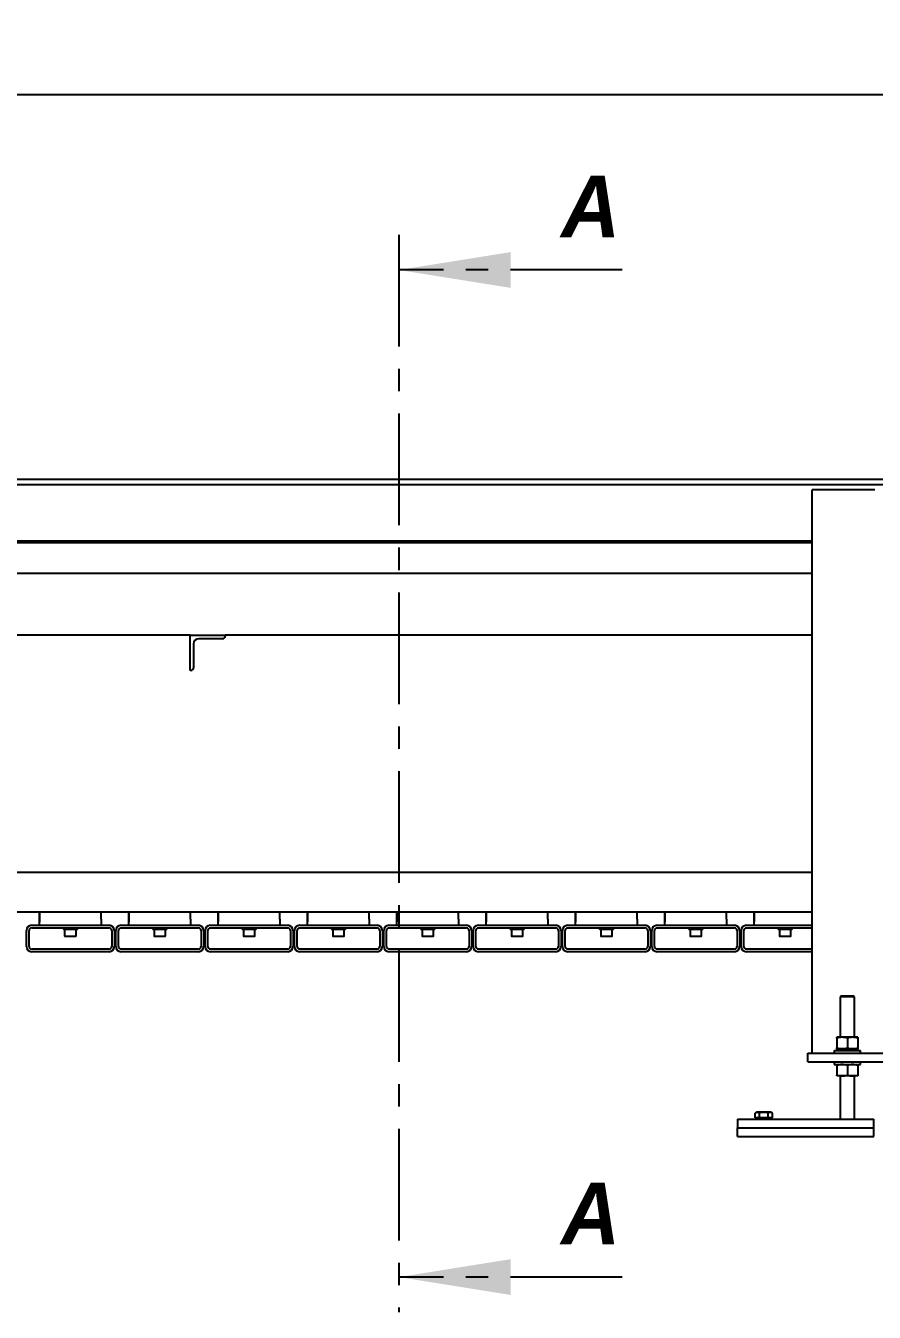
# Model space of a CAD drawing. Header units: millimetres. Extents: x 0 to 11880, y 0 to 8400.
# Drawn here: x 6708 to 7673, y 5949 to 7412 of the extents above; entities that cross this region are included whole.
import ezdxf

# ---------------------------------------------------------------- set-up
doc = ezdxf.new("R2010")
doc.units = ezdxf.units.MM
doc.header["$LTSCALE"] = 20
doc.linetypes.add('CENTER', pattern=[10.16, 6.35, -1.27, 1.27, -1.27])
doc.layers.add('ANNOTAZIONI', color=7, linetype='Continuous')
doc.layers.add('ETICHETTE_VISTA', color=156, linetype='CENTER')
doc.styles.add('SLDTEXTSTYLE0', font='arial.ttf', dxfattribs={"width": 0.948})
doc.styles.add('SLDTEXTSTYLE7', font='arialbi.ttf', dxfattribs={"width": 0.948})
doc.dimstyles.new('SLDDIMSTYLE0', dxfattribs={"dimtxt": 60, "dimasz": 66.04, "dimexe": 0, "dimexo": 0.0625, "dimgap": 15, "dimtad": 1, "dimdec": 1, "dimrnd": 1e-09, "dimzin": 12, "dimdsep": 46, "dimtxsty": 'SLDTEXTSTYLE0', "dimsah": 1, "dimcen": 0.09, "dimadec": 0, "dimazin": 3, "dimtfac": 1, "dimtofl": 0, "dimtmove": 0, "dimatfit": 3, "dimfxl": 1, "dimfrac": 2, "dimtolj": 1, "dimtzin": 12, "dimarcsym": 0})

# ---------------------------------------------------------------- blocks, each defined once
blk = doc.blocks.new('_D_2')
at = {"layer": 'ANNOTAZIONI', "transparency": 16777216}
for p, q in [((5942.8, 6614.5), (5942.8, 7353.3)), ((10827, 6648), (10827, 7353.3)), ((5942.8, 7333.3), (10827, 7333.3))]:
    blk.add_line(p, q, dxfattribs=at)
for points in [[(5942.8, 7333.3), (6008.8, 7323.2), (6008.8, 7343.5)], [(10827, 7333.3), (10760.9, 7343.5), (10760.9, 7323.2)]]:
    blk.add_solid(points, dxfattribs=at)
at = {"layer": 'ANNOTAZIONI', "transparency": 16777216, "insert": (8258.8, 7410.7), "char_height": 60, "attachment_point": 1, "style": 'SLDTEXTSTYLE0'}
blk.add_mtext('4884,2', dxfattribs=at)

msp = doc.modelspace()

# ---------------------------------------------------------------- linework, layer by layer
at = {"color": 7, "linetype": 'Continuous', "lineweight": 25}
for p, q in [((10672.78, 6895.94), (6107.78, 6895.94)), ((10672.78, 6889.94), (6107.78, 6889.94)), ((7602.78, 6243.94), (7602.78, 6883.94)), ((7605.28, 6883.94), (7602.78, 6883.94)), ((7609.27, 6883.94), (7605.28, 6883.94)), ((7611.51, 6883.94), (7609.27, 6883.94)), ((7619.48, 6883.94), (7611.51, 6883.94)), ((7666.07, 6883.94), (7619.48, 6883.94)), ((7674.05, 6883.94), (7666.07, 6883.94)), ((7602.78, 6825.94), (6187.78, 6825.94)), ((7602.78, 6823.94), (6187.78, 6823.94)), ((6715.18, 6824.93), (6803.18, 6824.93)), ((6816.78, 6824.93), (6904.78, 6824.93)), ((6918.38, 6824.93), (7006.38, 6824.93)), ((7019.98, 6824.93), (7107.98, 6824.93)), ((7121.58, 6824.93), (7209.58, 6824.93)), ((7223.18, 6824.93), (7311.18, 6824.93)), ((7324.78, 6824.93), (7412.78, 6824.93)), ((7426.38, 6824.93), (7514.38, 6824.93)), ((7527.98, 6824.93), (7602.78, 6824.93)), ((7602.78, 6788.94), (6187.78, 6788.94)), ((6895.28, 6718.94), (6187.78, 6718.94)), ((6895.28, 6678.94), (6895.28, 6718.94)), ((6895.28, 6718.94), (6935.28, 6718.94)), ((6932.28, 6714.94), (6905.28, 6714.94)), ((7602.78, 6718.94), (6935.28, 6718.94)), ((6935.28, 6718.94), (6935.28, 6717.94)), ((6899.28, 6708.94), (6899.28, 6681.94)), ((6896.28, 6678.94), (6895.28, 6678.94)), ((7602.78, 6449.16), (6187.78, 6449.16)), ((7602.78, 6404.16), (6187.78, 6404.16)), ((6724.17, 6396.15), (6724.17, 6404.16)), ((6724.17, 6396.15), (6724.17, 6393.15)), ((6724.17, 6389.15), (6724.17, 6393.15)), ((6724.17, 6393.15), (6724.18, 6393.15)), ((6724.18, 6404.16), (6724.18, 6396.15)), ((6724.18, 6389.15), (6724.18, 6396.15)), ((6794.18, 6396.15), (6794.18, 6404.16)), ((6794.18, 6396.15), (6794.18, 6389.15)), ((6825.77, 6396.15), (6825.77, 6404.16)), ((6825.77, 6396.15), (6825.77, 6393.15)), ((6825.77, 6389.15), (6825.77, 6393.15)), ((6825.77, 6393.15), (6825.78, 6393.15)), ((6825.78, 6404.16), (6825.78, 6396.15)), ((6825.78, 6389.15), (6825.78, 6396.15)), ((6895.78, 6396.15), (6895.78, 6404.16)), ((6895.78, 6396.15), (6895.78, 6389.15)), ((6927.37, 6396.15), (6927.37, 6404.16)), ((6927.37, 6396.15), (6927.37, 6393.15)), ((6927.37, 6389.15), (6927.37, 6393.15)), ((6927.37, 6393.15), (6927.38, 6393.15)), ((6927.38, 6404.16), (6927.38, 6396.15)), ((6927.38, 6389.15), (6927.38, 6396.15)), ((6997.38, 6396.15), (6997.38, 6404.16)), ((6997.38, 6396.15), (6997.38, 6389.15)), ((7028.97, 6396.15), (7028.97, 6404.16)), ((7028.97, 6396.15), (7028.97, 6393.15)), ((7028.97, 6389.15), (7028.97, 6393.15)), ((7028.97, 6393.15), (7028.98, 6393.15)), ((7028.98, 6404.16), (7028.98, 6396.15)), ((7028.98, 6389.15), (7028.98, 6396.15)), ((7098.98, 6396.15), (7098.98, 6404.16)), ((7098.98, 6396.15), (7098.98, 6389.15)), ((7130.57, 6396.15), (7130.57, 6404.16)), ((7130.57, 6396.15), (7130.57, 6393.15)), ((7130.57, 6389.15), (7130.57, 6393.15)), ((7130.57, 6393.15), (7130.58, 6393.15)), ((7130.58, 6404.16), (7130.58, 6396.15)), ((7130.58, 6389.15), (7130.58, 6396.15)), ((7200.58, 6396.15), (7200.58, 6404.16)), ((7200.58, 6396.15), (7200.58, 6389.15)), ((7232.17, 6396.15), (7232.17, 6404.16)), ((7232.17, 6396.15), (7232.17, 6393.15)), ((7232.17, 6389.15), (7232.17, 6393.15)), ((7232.17, 6393.15), (7232.18, 6393.15)), ((7232.18, 6404.16), (7232.18, 6396.15)), ((7232.18, 6389.15), (7232.18, 6396.15)), ((7302.18, 6396.15), (7302.18, 6404.16)), ((7302.18, 6396.15), (7302.18, 6389.15)), ((7333.77, 6396.15), (7333.77, 6404.16)), ((7333.77, 6396.15), (7333.77, 6393.15)), ((7333.77, 6389.15), (7333.77, 6393.15)), ((7333.77, 6393.15), (7333.78, 6393.15)), ((7333.78, 6404.16), (7333.78, 6396.15)), ((7333.78, 6389.15), (7333.78, 6396.15)), ((7403.78, 6396.15), (7403.78, 6404.16)), ((7403.78, 6396.15), (7403.78, 6389.15)), ((7435.37, 6396.15), (7435.37, 6404.16)), ((7435.37, 6396.15), (7435.37, 6393.15)), ((7435.37, 6389.15), (7435.37, 6393.15)), ((7435.37, 6393.15), (7435.38, 6393.15)), ((7435.38, 6404.16), (7435.38, 6396.15)), ((7435.38, 6389.15), (7435.38, 6396.15)), ((7505.38, 6396.15), (7505.38, 6404.16)), ((7505.38, 6396.15), (7505.38, 6389.15)), ((7536.97, 6396.15), (7536.97, 6404.16)), ((7536.97, 6396.15), (7536.97, 6393.15)), ((7536.97, 6389.15), (7536.97, 6393.15)), ((7536.97, 6393.15), (7536.98, 6393.15)), ((7536.98, 6404.16), (7536.98, 6396.15)), ((7536.98, 6389.15), (7536.98, 6396.15)), ((6709.17, 6365.15), (6709.17, 6383.15)), ((6712.17, 6365.15), (6712.17, 6383.15)), ((6715.17, 6389.15), (6803.17, 6389.15)), ((6715.17, 6386.15), (6803.17, 6386.15)), ((6751.17, 6386.15), (6751.17, 6384.55)), ((6767.17, 6384.55), (6751.17, 6384.55)), ((6752.67, 6384.55), (6752.67, 6376.95)), ((6765.27, 6376.55), (6753.07, 6376.55)), ((6765.67, 6376.95), (6765.67, 6384.55)), ((6767.17, 6384.55), (6767.17, 6386.15)), ((6806.17, 6383.15), (6806.17, 6365.15)), ((6809.17, 6383.15), (6809.17, 6365.15)), ((6810.77, 6365.15), (6810.77, 6383.15)), ((6813.77, 6365.15), (6813.77, 6383.15)), ((6816.77, 6389.15), (6904.77, 6389.15)), ((6816.77, 6386.15), (6904.77, 6386.15)), ((6852.77, 6386.15), (6852.77, 6384.55)), ((6868.77, 6384.55), (6852.77, 6384.55)), ((6854.27, 6384.55), (6854.27, 6376.95)), ((6866.87, 6376.55), (6854.67, 6376.55)), ((6867.27, 6376.95), (6867.27, 6384.55)), ((6868.77, 6384.55), (6868.77, 6386.15)), ((6907.77, 6383.15), (6907.77, 6365.15)), ((6910.77, 6383.15), (6910.77, 6365.15)), ((6912.37, 6365.15), (6912.37, 6383.15)), ((6915.37, 6365.15), (6915.37, 6383.15)), ((6918.37, 6389.15), (7006.37, 6389.15)), ((6918.37, 6386.15), (7006.37, 6386.15)), ((6954.37, 6386.15), (6954.37, 6384.55)), ((6970.37, 6384.55), (6954.37, 6384.55)), ((6955.87, 6384.55), (6955.87, 6376.95)), ((6968.47, 6376.55), (6956.27, 6376.55)), ((6968.87, 6376.95), (6968.87, 6384.55)), ((6970.37, 6384.55), (6970.37, 6386.15)), ((7009.37, 6383.15), (7009.37, 6365.15)), ((7012.37, 6383.15), (7012.37, 6365.15)), ((7013.97, 6365.15), (7013.97, 6383.15)), ((7016.97, 6365.15), (7016.97, 6383.15)), ((7019.97, 6389.15), (7107.97, 6389.15)), ((7019.97, 6386.15), (7107.97, 6386.15)), ((7055.97, 6386.15), (7055.97, 6384.55)), ((7071.97, 6384.55), (7055.97, 6384.55)), ((7057.47, 6384.55), (7057.47, 6376.95)), ((7070.07, 6376.55), (7057.87, 6376.55)), ((7070.47, 6376.95), (7070.47, 6384.55)), ((7071.97, 6384.55), (7071.97, 6386.15)), ((7110.97, 6383.15), (7110.97, 6365.15)), ((7113.97, 6383.15), (7113.97, 6365.15)), ((7115.57, 6365.15), (7115.57, 6383.15)), ((7118.57, 6365.15), (7118.57, 6383.15)), ((7121.57, 6389.15), (7209.57, 6389.15)), ((7121.57, 6386.15), (7209.57, 6386.15)), ((7157.57, 6386.15), (7157.57, 6384.55)), ((7173.57, 6384.55), (7157.57, 6384.55)), ((7159.07, 6384.55), (7159.07, 6376.95)), ((7171.67, 6376.55), (7159.47, 6376.55)), ((7172.07, 6376.95), (7172.07, 6384.55)), ((7173.57, 6384.55), (7173.57, 6386.15)), ((7212.57, 6383.15), (7212.57, 6365.15)), ((7215.57, 6383.15), (7215.57, 6365.15)), ((7217.17, 6365.15), (7217.17, 6383.15)), ((7220.17, 6365.15), (7220.17, 6383.15)), ((7223.17, 6389.15), (7311.17, 6389.15)), ((7223.17, 6386.15), (7311.17, 6386.15)), ((7259.17, 6386.15), (7259.17, 6384.55)), ((7275.17, 6384.55), (7259.17, 6384.55)), ((7260.67, 6384.55), (7260.67, 6376.95)), ((7273.27, 6376.55), (7261.07, 6376.55)), ((7273.67, 6376.95), (7273.67, 6384.55)), ((7275.17, 6384.55), (7275.17, 6386.15)), ((7314.17, 6383.15), (7314.17, 6365.15)), ((7317.17, 6383.15), (7317.17, 6365.15)), ((7318.77, 6365.15), (7318.77, 6383.15)), ((7321.77, 6365.15), (7321.77, 6383.15)), ((7324.77, 6389.15), (7412.77, 6389.15)), ((7324.77, 6386.15), (7412.77, 6386.15)), ((7360.77, 6386.15), (7360.77, 6384.55)), ((7376.77, 6384.55), (7360.77, 6384.55)), ((7362.27, 6384.55), (7362.27, 6376.95)), ((7374.87, 6376.55), (7362.67, 6376.55)), ((7375.27, 6376.95), (7375.27, 6384.55)), ((7376.77, 6384.55), (7376.77, 6386.15)), ((7415.77, 6383.15), (7415.77, 6365.15)), ((7418.77, 6383.15), (7418.77, 6365.15)), ((7420.37, 6365.15), (7420.37, 6383.15)), ((7423.37, 6365.15), (7423.37, 6383.15)), ((7426.37, 6389.15), (7514.37, 6389.15)), ((7426.37, 6386.15), (7514.37, 6386.15)), ((7462.37, 6386.15), (7462.37, 6384.55)), ((7478.37, 6384.55), (7462.37, 6384.55)), ((7463.87, 6384.55), (7463.87, 6376.95)), ((7476.47, 6376.55), (7464.27, 6376.55)), ((7476.87, 6376.95), (7476.87, 6384.55)), ((7478.37, 6384.55), (7478.37, 6386.15)), ((7517.37, 6383.15), (7517.37, 6365.15)), ((7520.37, 6383.15), (7520.37, 6365.15)), ((7521.97, 6365.15), (7521.97, 6383.15)), ((7524.97, 6365.15), (7524.97, 6383.15)), ((7527.97, 6389.15), (7602.78, 6389.15)), ((7527.97, 6386.15), (7602.78, 6386.15)), ((7563.97, 6386.15), (7563.97, 6384.55)), ((7579.97, 6384.55), (7563.97, 6384.55)), ((7565.47, 6384.55), (7565.47, 6376.95)), ((7578.07, 6376.55), (7565.87, 6376.55)), ((7578.47, 6376.95), (7578.47, 6384.55)), ((7579.97, 6384.55), (7579.97, 6386.15)), ((6803.17, 6362.15), (6715.17, 6362.15)), ((6904.77, 6362.15), (6816.77, 6362.15)), ((7006.37, 6362.15), (6918.37, 6362.15)), ((7107.97, 6362.15), (7019.97, 6362.15)), ((7209.57, 6362.15), (7121.57, 6362.15)), ((7311.17, 6362.15), (7223.17, 6362.15)), ((7412.77, 6362.15), (7324.77, 6362.15)), ((7514.37, 6362.15), (7426.37, 6362.15)), ((7602.78, 6362.15), (7527.97, 6362.15)), ((6803.17, 6359.15), (6715.17, 6359.15)), ((6904.77, 6359.15), (6816.77, 6359.15)), ((7006.37, 6359.15), (6918.37, 6359.15)), ((7107.97, 6359.15), (7019.97, 6359.15)), ((7209.57, 6359.15), (7121.57, 6359.15)), ((7311.17, 6359.15), (7223.17, 6359.15)), ((7412.77, 6359.15), (7324.77, 6359.15)), ((7514.37, 6359.15), (7426.37, 6359.15)), ((7602.78, 6359.15), (7527.97, 6359.15)), ((7635.78, 6308.94), (7634.78, 6307.94)), ((7634.78, 6307.94), (7634.78, 6261.84)), ((7650.78, 6307.94), (7634.78, 6307.94)), ((7635.78, 6308.94), (7649.78, 6308.94)), ((7650.78, 6307.94), (7649.78, 6308.94)), ((7650.78, 6261.84), (7650.78, 6307.94)), ((7636.78, 6261.84), (7630.78, 6261.84)), ((7630.78, 6260.77), (7630.78, 6249.91)), ((7648.78, 6261.84), (7636.78, 6261.84)), ((7642.78, 6260.77), (7642.78, 6249.91)), ((7654.78, 6261.84), (7648.78, 6261.84)), ((7654.78, 6260.77), (7654.78, 6249.91)), ((7597.78, 6243.94), (7687.78, 6243.94)), ((7597.78, 6233.94), (7597.78, 6243.94)), ((7627.78, 6246.94), (7627.78, 6243.94)), ((7627.78, 6246.94), (7657.78, 6246.94)), ((7630.78, 6248.84), (7630.78, 6246.94)), ((7636.78, 6248.84), (7630.78, 6248.84)), ((7630.78, 6248.84), (7654.78, 6248.84)), ((7648.78, 6248.84), (7636.78, 6248.84)), ((7654.78, 6248.84), (7648.78, 6248.84)), ((7654.78, 6246.94), (7654.78, 6248.84)), ((7657.78, 6243.94), (7657.78, 6246.94)), ((7597.78, 6233.94), (7687.78, 6233.94)), ((7627.78, 6233.94), (7627.78, 6230.94)), ((7627.78, 6230.94), (7657.78, 6230.94)), ((7630.78, 6229.87), (7630.78, 6219.01)), ((7642.78, 6229.87), (7642.78, 6219.01)), ((7654.78, 6229.87), (7654.78, 6219.01)), ((7657.78, 6230.94), (7657.78, 6233.94)), ((7636.78, 6217.94), (7630.78, 6217.94)), ((7634.78, 6217.94), (7634.78, 6168.94)), ((7648.78, 6217.94), (7636.78, 6217.94)), ((7654.78, 6217.94), (7648.78, 6217.94)), ((7650.78, 6168.94), (7650.78, 6217.94)), ((7539.54, 6176.74), (7537.96, 6175.82)), ((7537.96, 6170.49), (7537.96, 6175.82)), ((7547.78, 6176.74), (7539.54, 6176.74)), ((7542.87, 6170.49), (7542.87, 6175.82)), ((7556.01, 6176.74), (7547.78, 6176.74)), ((7552.68, 6170.49), (7552.68, 6175.82)), ((7557.59, 6175.82), (7556.01, 6176.74)), ((7557.59, 6170.49), (7557.59, 6175.82)), ((7517.78, 6168.94), (7517.78, 6158.94)), ((7517.78, 6168.94), (7547.78, 6168.94)), ((7517.78, 6148.94), (7517.78, 6158.94)), ((7517.78, 6158.94), (7672.78, 6158.94)), ((7542.87, 6170.49), (7537.96, 6170.49)), ((7539.78, 6170.34), (7539.78, 6168.94)), ((7555.78, 6170.34), (7539.78, 6170.34)), ((7540.46, 6170.49), (7540.46, 6170.34)), ((7552.68, 6170.49), (7542.87, 6170.49)), ((7547.78, 6168.94), (7642.78, 6168.94)), ((7547.78, 6158.94), (7642.78, 6158.94)), ((7557.59, 6170.49), (7552.68, 6170.49)), ((7555.09, 6170.34), (7555.09, 6170.49)), ((7555.78, 6168.94), (7555.78, 6170.34)), ((7642.78, 6168.94), (7672.78, 6168.94)), ((7672.78, 6158.94), (7672.78, 6168.94)), ((7672.78, 6148.94), (7672.78, 6158.94)), ((7517.78, 6148.94), (7672.78, 6148.94))]:
    msp.add_line(p, q, dxfattribs=at)
for centre, radius, start, end in [((6715.18, 6821.93), 6, 138.06144, 160.42746), ((6715.18, 6821.93), 3, 90, 137.93294), ((6803.18, 6821.93), 3, 42.06706, 90), ((6803.18, 6821.93), 6, 19.57254, 41.93856), ((6816.78, 6821.93), 6, 138.06144, 160.42746), ((6816.78, 6821.93), 3, 90, 137.93294), ((6904.78, 6821.93), 3, 42.06706, 90), ((6904.78, 6821.93), 6, 19.57254, 41.93856), ((6918.38, 6821.93), 6, 138.06144, 160.42746), ((6918.38, 6821.93), 3, 90, 137.93294), ((7006.38, 6821.93), 3, 42.06706, 90), ((7006.38, 6821.93), 6, 19.57254, 41.93856), ((7019.98, 6821.93), 6, 138.06144, 160.42746), ((7019.98, 6821.93), 3, 90, 137.93294), ((7107.98, 6821.93), 3, 42.06706, 90), ((7107.98, 6821.93), 6, 19.57254, 41.93856), ((7121.58, 6821.93), 6, 138.06144, 160.42746), ((7121.58, 6821.93), 3, 90, 137.93294), ((7209.58, 6821.93), 3, 42.06706, 90), ((7209.58, 6821.93), 6, 19.57254, 41.93856), ((7223.18, 6821.93), 6, 138.06144, 160.42746), ((7223.18, 6821.93), 3, 90, 137.93294), ((7311.18, 6821.93), 3, 42.06706, 90), ((7311.18, 6821.93), 6, 19.57254, 41.93856), ((7324.78, 6821.93), 6, 138.06144, 160.42746), ((7324.78, 6821.93), 3, 90, 137.93294), ((7412.78, 6821.93), 3, 42.06706, 90), ((7412.78, 6821.93), 6, 19.57254, 41.93856), ((7426.38, 6821.93), 6, 138.06144, 160.42746), ((7426.38, 6821.93), 3, 90, 137.93294), ((7514.38, 6821.93), 3, 42.06706, 90), ((7514.38, 6821.93), 6, 19.57254, 41.93856), ((7527.98, 6821.93), 6, 138.06144, 160.42746), ((7527.98, 6821.93), 3, 90, 137.93294), ((6905.28, 6708.94), 6, 90, 180), ((6932.28, 6717.94), 3, 270, 0), ((6896.28, 6681.94), 3, 270, 0), ((6715.17, 6383.15), 6, 90, 180), ((6715.17, 6383.15), 3, 90, 180), ((6753.07, 6376.95), 0.4, 180, 270), ((6765.27, 6376.95), 0.4, 270, 0), ((6803.17, 6383.15), 6, 0, 90), ((6803.17, 6383.15), 3, 0, 90), ((6816.77, 6383.15), 6, 90, 180), ((6816.77, 6383.15), 3, 90, 180), ((6854.67, 6376.95), 0.4, 180, 270), ((6866.87, 6376.95), 0.4, 270, 0), ((6904.77, 6383.15), 6, 0, 90), ((6904.77, 6383.15), 3, 0, 90), ((6918.37, 6383.15), 6, 90, 180), ((6918.37, 6383.15), 3, 90, 180), ((6956.27, 6376.95), 0.4, 180, 270), ((6968.47, 6376.95), 0.4, 270, 0), ((7006.37, 6383.15), 6, 0, 90), ((7006.37, 6383.15), 3, 0, 90), ((7019.97, 6383.15), 6, 90, 180), ((7019.97, 6383.15), 3, 90, 180), ((7057.87, 6376.95), 0.4, 180, 270), ((7070.07, 6376.95), 0.4, 270, 0), ((7107.97, 6383.15), 6, 0, 90), ((7107.97, 6383.15), 3, 0, 90), ((7121.57, 6383.15), 6, 90, 180), ((7121.57, 6383.15), 3, 90, 180), ((7159.47, 6376.95), 0.4, 180, 270), ((7171.67, 6376.95), 0.4, 270, 0), ((7209.57, 6383.15), 6, 0, 90), ((7209.57, 6383.15), 3, 0, 90), ((7223.17, 6383.15), 6, 90, 180), ((7223.17, 6383.15), 3, 90, 180), ((7261.07, 6376.95), 0.4, 180, 270), ((7273.27, 6376.95), 0.4, 270, 0), ((7311.17, 6383.15), 6, 0, 90), ((7311.17, 6383.15), 3, 0, 90), ((7324.77, 6383.15), 6, 90, 180), ((7324.77, 6383.15), 3, 90, 180), ((7362.67, 6376.95), 0.4, 180, 270), ((7374.87, 6376.95), 0.4, 270, 0), ((7412.77, 6383.15), 6, 0, 90), ((7412.77, 6383.15), 3, 0, 90), ((7426.37, 6383.15), 6, 90, 180), ((7426.37, 6383.15), 3, 90, 180), ((7464.27, 6376.95), 0.4, 180, 270), ((7476.47, 6376.95), 0.4, 270, 0), ((7514.37, 6383.15), 6, 0, 90), ((7514.37, 6383.15), 3, 0, 90), ((7527.97, 6383.15), 6, 90, 180), ((7527.97, 6383.15), 3, 90, 180), ((7565.87, 6376.95), 0.4, 180, 270), ((7578.07, 6376.95), 0.4, 270, 0), ((6715.17, 6365.15), 6, 180, 270), ((6715.17, 6365.15), 3, 180, 270), ((6803.17, 6365.15), 6, 270, 0), ((6803.17, 6365.15), 3, 270, 0), ((6816.77, 6365.15), 6, 180, 270), ((6816.77, 6365.15), 3, 180, 270), ((6904.77, 6365.15), 3, 270, 360), ((6904.77, 6365.15), 6, 270, 360), ((6918.37, 6365.15), 6, 180, 270), ((6918.37, 6365.15), 3, 180, 270), ((7006.37, 6365.15), 3, 270, 360), ((7006.37, 6365.15), 6, 270, 360), ((7019.97, 6365.15), 6, 180, 270), ((7019.97, 6365.15), 3, 180, 270), ((7107.97, 6365.15), 6, 270, 0), ((7107.97, 6365.15), 3, 270, 0), ((7121.57, 6365.15), 6, 180, 270), ((7121.57, 6365.15), 3, 180, 270), ((7209.57, 6365.15), 3, 270, 360), ((7209.57, 6365.15), 6, 270, 360), ((7223.17, 6365.15), 6, 180, 270), ((7223.17, 6365.15), 3, 180, 270), ((7311.17, 6365.15), 6, 270, 360), ((7311.17, 6365.15), 3, 270, 360), ((7324.77, 6365.15), 6, 180, 270), ((7324.77, 6365.15), 3, 180, 270), ((7412.77, 6365.15), 3, 270, 0), ((7412.77, 6365.15), 6, 270, 0), ((7426.37, 6365.15), 6, 180, 270), ((7426.37, 6365.15), 3, 180, 270), ((7514.37, 6365.15), 3, 270, 360), ((7514.37, 6365.15), 6, 270, 360), ((7527.97, 6365.15), 6, 180, 270), ((7527.97, 6365.15), 3, 180, 270)]:
    msp.add_arc(centre, radius, start, end, dxfattribs=at)
for points, knots in [([(7636.78, 6261.84), (7636.63, 6261.84), (7635.56, 6261.83), (7633.53, 6261.59), (7631.7, 6261.04), (7630.78, 6260.77)], [0, 0, 0, 0, 0.0700986, 0.5307888, 1, 1, 1, 1]), ([(7630.78, 6260.77), (7630.78, 6260.93), (7630.78, 6261.56), (7630.78, 6261.72), (7630.78, 6261.84)], [0, 0, 0, 0, 0.2575513, 1, 1, 1, 1]), ([(7642.78, 6260.77), (7641.8, 6261.07), (7639.83, 6261.67), (7637.8, 6261.78), (7636.78, 6261.84)], [0, 0, 0, 0, 0.495458, 1, 1, 1, 1]), ([(7648.78, 6261.84), (7648.63, 6261.84), (7647.56, 6261.83), (7645.53, 6261.59), (7643.7, 6261.04), (7642.78, 6260.77)], [0, 0, 0, 0, 0.0700986, 0.5307888, 1, 1, 1, 1]), ([(7654.78, 6260.77), (7653.8, 6261.07), (7651.83, 6261.67), (7649.8, 6261.78), (7648.78, 6261.84)], [0, 0, 0, 0, 0.49545796, 1, 1, 1, 1]), ([(7654.78, 6261.84), (7654.78, 6261.72), (7654.78, 6261.56), (7654.78, 6260.93), (7654.78, 6260.77)], [0, 0, 0, 0, 0.7424487, 1, 1, 1, 1]), ([(7630.78, 6249.91), (7631.75, 6249.61), (7633.72, 6249.01), (7635.75, 6248.89), (7636.78, 6248.84)], [0, 0, 0, 0, 0.49545796, 1, 1, 1, 1]), ([(7630.78, 6248.84), (7630.78, 6248.96), (7630.78, 6249.12), (7630.78, 6249.75), (7630.78, 6249.91)], [0, 0, 0, 0, 0.7424487, 1, 1, 1, 1]), ([(7636.78, 6248.84), (7636.92, 6248.84), (7637.99, 6248.85), (7640.03, 6249.08), (7641.85, 6249.63), (7642.78, 6249.91)], [0, 0, 0, 0, 0.0700986, 0.5307888, 1, 1, 1, 1]), ([(7642.78, 6249.91), (7643.75, 6249.61), (7645.72, 6249.01), (7647.75, 6248.89), (7648.78, 6248.84)], [0, 0, 0, 0, 0.495458, 1, 1, 1, 1]), ([(7648.78, 6248.84), (7648.92, 6248.84), (7649.99, 6248.85), (7652.03, 6249.08), (7653.85, 6249.63), (7654.78, 6249.91)], [0, 0, 0, 0, 0.0700986, 0.5307888, 1, 1, 1, 1]), ([(7654.78, 6249.91), (7654.78, 6249.75), (7654.78, 6249.12), (7654.78, 6248.96), (7654.78, 6248.84)], [0, 0, 0, 0, 0.2575513, 1, 1, 1, 1]), ([(7636.78, 6230.94), (7636.63, 6230.94), (7635.56, 6230.93), (7633.53, 6230.69), (7631.7, 6230.14), (7630.78, 6229.87)], [0, 0, 0, 0, 0.0700986, 0.5307888, 1, 1, 1, 1]), ([(7630.78, 6229.87), (7630.78, 6230.03), (7630.78, 6230.66), (7630.78, 6230.82), (7630.78, 6230.94)], [0, 0, 0, 0, 0.2575513, 1, 1, 1, 1]), ([(7642.78, 6229.87), (7641.8, 6230.17), (7639.83, 6230.77), (7637.8, 6230.88), (7636.78, 6230.94)], [0, 0, 0, 0, 0.495458, 1, 1, 1, 1]), ([(7648.78, 6230.94), (7648.63, 6230.94), (7647.56, 6230.93), (7645.53, 6230.69), (7643.7, 6230.14), (7642.78, 6229.87)], [0, 0, 0, 0, 0.0700986, 0.5307888, 1, 1, 1, 1]), ([(7654.78, 6229.87), (7653.8, 6230.17), (7651.83, 6230.77), (7649.8, 6230.88), (7648.78, 6230.94)], [0, 0, 0, 0, 0.49545796, 1, 1, 1, 1]), ([(7654.78, 6230.94), (7654.78, 6230.82), (7654.78, 6230.66), (7654.78, 6230.03), (7654.78, 6229.87)], [0, 0, 0, 0, 0.7424487, 1, 1, 1, 1]), ([(7630.78, 6219.01), (7631.75, 6218.71), (7633.72, 6218.11), (7635.75, 6217.99), (7636.78, 6217.94)], [0, 0, 0, 0, 0.49545796, 1, 1, 1, 1]), ([(7630.78, 6217.94), (7630.78, 6218.06), (7630.78, 6218.22), (7630.78, 6218.85), (7630.78, 6219.01)], [0, 0, 0, 0, 0.7424487, 1, 1, 1, 1]), ([(7636.78, 6217.94), (7636.92, 6217.94), (7637.99, 6217.95), (7640.03, 6218.18), (7641.85, 6218.73), (7642.78, 6219.01)], [0, 0, 0, 0, 0.0700986, 0.5307888, 1, 1, 1, 1]), ([(7642.78, 6219.01), (7643.75, 6218.71), (7645.72, 6218.11), (7647.75, 6217.99), (7648.78, 6217.94)], [0, 0, 0, 0, 0.495458, 1, 1, 1, 1]), ([(7648.78, 6217.94), (7648.92, 6217.94), (7649.99, 6217.95), (7652.03, 6218.18), (7653.85, 6218.73), (7654.78, 6219.01)], [0, 0, 0, 0, 0.0700986, 0.5307888, 1, 1, 1, 1]), ([(7654.78, 6219.01), (7654.78, 6218.85), (7654.78, 6218.22), (7654.78, 6218.06), (7654.78, 6217.94)], [0, 0, 0, 0, 0.2575513, 1, 1, 1, 1]), ([(7542.87, 6175.82), (7542.44, 6176.04), (7541.58, 6176.49), (7540.31, 6176.65), (7539.09, 6176.41), (7538.34, 6176.02), (7537.96, 6175.82)], [0, 0, 0, 0, 0.2646049, 0.5349477, 0.7653431, 1, 1, 1, 1]), ([(7552.68, 6175.82), (7552.27, 6175.94), (7551.05, 6176.27), (7548.96, 6176.6), (7546.05, 6176.61), (7544.05, 6176.11), (7542.87, 6175.82)], [0, 0, 0, 0, 0.1304497, 0.3800433, 0.6357378, 1, 1, 1, 1]), ([(7557.59, 6175.82), (7557.16, 6176.04), (7556.3, 6176.49), (7555.03, 6176.65), (7553.81, 6176.41), (7553.06, 6176.02), (7552.68, 6175.82)], [0, 0, 0, 0, 0.2646049, 0.5349477, 0.7653431, 1, 1, 1, 1])]:
    msp.add_open_spline(points, degree=3, knots=knots, dxfattribs=at)
at = {"layer": 'ETICHETTE_VISTA'}
for p, q in [((7132.73, 7173.97), (7132.73, 5949.35)), ((7386.73, 7133.97), (7132.73, 7133.97)), ((7386.73, 5989.35), (7132.73, 5989.35))]:
    msp.add_line(p, q, dxfattribs=at)
for points in [[(7132.73, 7133.97), (7259.73, 7113.65), (7259.73, 7154.29)], [(7132.73, 5989.35), (7259.73, 5969.03), (7259.73, 6009.67)]]:
    msp.add_solid(points, dxfattribs=at)

# ---------------------------------------------------------------- texts
at = {"layer": 'ETICHETTE_VISTA', "char_height": 70, "attachment_point": 1, "style": 'SLDTEXTSTYLE7'}
for insert in [(7317.35, 7241.12), (7317.35, 6096.5)]:
    msp.add_mtext('A', dxfattribs=dict(at, insert=insert))

# ---------------------------------------------------------------- dimensions: what is measured, and where the dimension line sits
at = {"layer": 'ANNOTAZIONI'}
dim = msp.add_linear_dim(base=(10826.98, 7333.34), p1=(5942.78, 6594.54), p2=(10826.98, 6628.04), dimstyle='SLDDIMSTYLE0', dxfattribs=at)
dim.commit()
dim.dimension.update_dxf_attribs({"geometry": '_D_2', "text_midpoint": (8384.88, 7333.34), "dimtype": 160})

doc.saveas('drawing.dxf')
